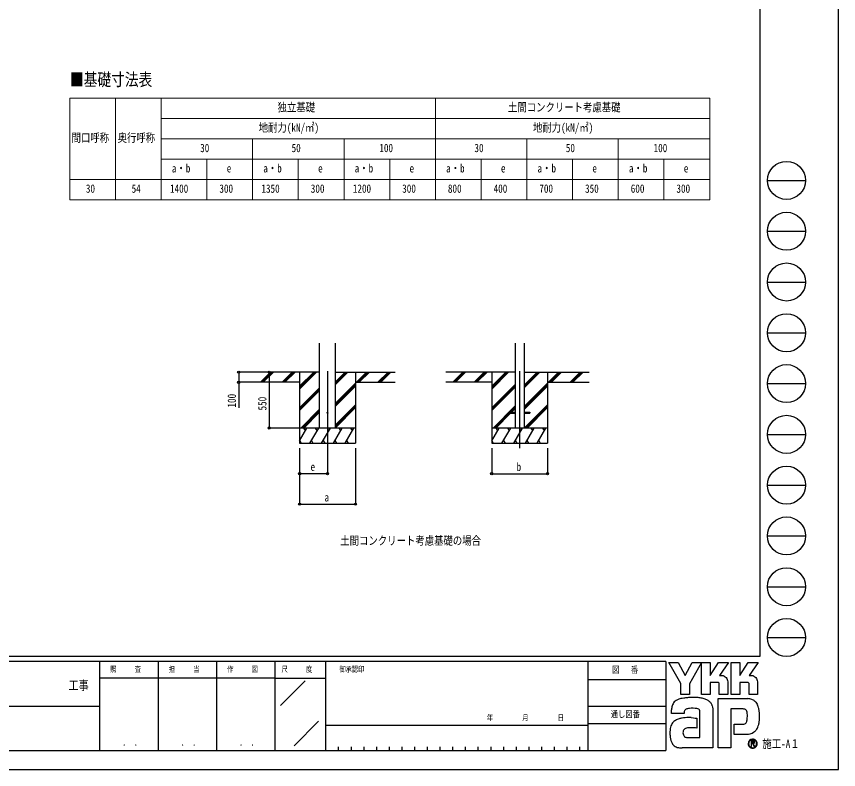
# Model space of a CAD drawing. Units: millimetres, scale not verified. Extents: x -10512 to 10512, y -7425 to 7425.
# Drawn here: x 2419 to 10512, y -7425 to -11 of the extents above; entities that cross this region are included whole.
import ezdxf
from ezdxf.enums import TextEntityAlignment as Align

# ---------------------------------------------------------------- set-up
doc = ezdxf.new("R2010")
doc.units = ezdxf.units.MM
doc.header["$LTSCALE"] = 40
doc.layers.add('0-1_TABLE1', color=7, linetype='Continuous', lineweight=18)
for name, color, linetype in [('0-2_USER1', 3, 'Continuous'), ('0-3_YKK_12', 2, 'Continuous'), ('0-4_YKK_13', 4, 'Continuous'), ('0-5_YKK_A1', 4, 'Continuous'), ('0-6_YKK_D', 6, 'Continuous'), ('0-7_YKK_ZWAK', 7, 'Continuous')]:
    doc.layers.add(name, color=color, linetype=linetype)
doc.styles.add('ＭＳ ゴシック', font='')
doc.styles.get('ＭＳ ゴシック').set_extended_font_data('MS Gothic')

msp = doc.modelspace()

# ---------------------------------------------------------------- linework, layer by layer
at = {"layer": '0-1_TABLE1'}
for p, q in [((2943.55, -814.96), (9243.55, -814.96)), ((2943.55, -814.96), (2943.55, -1814.96)), ((3393.55, -814.96), (3393.55, -1814.96)), ((6543.55, -814.96), (6543.55, -1814.96)), ((3843.55, -1014.96), (9243.55, -1014.96)), ((3843.55, -1214.96), (9243.55, -1214.96)), ((4743.55, -1214.96), (4743.55, -1814.96)), ((5643.55, -1214.96), (5643.55, -1814.96)), ((3843.55, -1414.96), (9243.55, -1414.96)), ((6993.55, -1414.96), (6993.55, -1814.96)), ((7893.55, -1414.96), (7893.55, -1814.96)), ((8793.55, -1414.96), (8793.55, -1814.96)), ((2943.55, -1614.96), (9243.55, -1614.96)), ((2943.55, -1814.96), (9243.55, -1814.96))]:
    msp.add_line(p, q, dxfattribs=at)
for points in [[(3843.55, -814.96), (3843.55, -1614.96), (3843.55, -1814.96)], [(9243.55, -814.96), (9243.55, -1414.96), (9243.55, -1814.96)], [(7443.55, -1214.96), (7443.55, -1614.96), (7443.55, -1814.96)], [(8343.55, -1214.96), (8343.55, -1614.96), (8343.55, -1814.96)], [(4293.55, -1414.96), (4293.55, -1614.96), (4293.55, -1814.96)], [(5193.55, -1414.96), (5193.55, -1614.96), (5193.55, -1814.96)], [(6093.55, -1414.96), (6093.55, -1614.96), (6093.55, -1814.96)]]:
    msp.add_lwpolyline(points, dxfattribs=at)
at = {"layer": '0-3_YKK_12'}
for p, q in [((5481.55, -3503.29), (5481.55, -4262.5)), ((7372.55, -3503.29), (7372.55, -4262.5))]:
    msp.add_line(p, q, dxfattribs=at)
at = {"layer": '0-4_YKK_13'}
for p, q in [((7272.55, -3908), (7272.55, -3917)), ((7272.55, -3908), (7327.35, -3908)), ((7272.55, -3917), (7327.35, -3917)), ((7417.75, -3908), (7472.55, -3908)), ((7417.75, -3917), (7472.55, -3917)), ((7472.55, -3908), (7472.55, -3917))]:
    msp.add_line(p, q, dxfattribs=at)
msp.add_circle((5481.55, -3912.5), 5, dxfattribs=at)
at = {"layer": '0-5_YKK_A1'}
for p, q in [((5403.8, -4062.5), (5403.8, -3227.15)), ((5559.3, -4062.5), (5559.3, -3227.15)), ((7327.35, -3227.15), (7327.35, -4062.5)), ((7417.75, -3227.15), (7417.75, -4062.5)), ((5403.8, -3512.5), (4755.6, -3512.5)), ((4822.29, -3611.1), (4920.88, -3512.5)), ((4835.02, -3612.5), (4935.02, -3512.5)), ((4849.17, -3612.5), (4949.17, -3512.5)), ((5034.42, -3611.1), (5133.01, -3512.5)), ((5047.16, -3612.5), (5147.16, -3512.5)), ((5061.3, -3612.5), (5161.3, -3512.5)), ((5206.55, -3512.5), (5206.55, -4212.5)), ((5206.55, -3679.38), (5373.43, -3512.5)), ((5206.55, -3665.24), (5359.29, -3512.5)), ((5206.55, -3651.1), (5345.15, -3512.5)), ((5559.3, -3635), (5681.8, -3512.5)), ((5559.3, -3620.86), (5667.66, -3512.5)), ((5559.3, -3606.71), (5653.51, -3512.5)), ((5559.3, -3512.5), (6147.17, -3512.5)), ((5756.55, -3512.5), (5756.55, -4212.5)), ((5765.65, -3612.5), (5865.65, -3512.5)), ((5779.79, -3612.5), (5879.79, -3512.5)), ((5793.93, -3612.5), (5893.93, -3512.5)), ((5977.78, -3612.5), (6077.78, -3512.5)), ((5991.92, -3612.5), (6091.92, -3512.5)), ((6006.06, -3612.5), (6106.06, -3512.5)), ((7327.35, -3512.5), (6646.6, -3512.5)), ((6713.29, -3611.1), (6811.88, -3512.5)), ((6726.02, -3612.5), (6826.02, -3512.5)), ((6740.17, -3612.5), (6840.17, -3512.5)), ((6925.42, -3611.1), (7024.01, -3512.5)), ((6938.16, -3612.5), (7038.16, -3512.5)), ((6952.3, -3612.5), (7052.3, -3512.5)), ((7097.55, -3512.5), (7097.55, -4212.5)), ((7097.55, -3679.38), (7264.43, -3512.5)), ((7097.55, -3665.24), (7250.29, -3512.5)), ((7097.55, -3651.1), (7236.15, -3512.5)), ((7417.75, -3667.55), (7572.8, -3512.5)), ((7417.75, -3653.41), (7558.66, -3512.5)), ((7417.75, -3639.26), (7544.51, -3512.5)), ((7417.75, -3512.5), (8055.76, -3512.5)), ((7647.55, -3512.5), (7647.55, -4212.5)), ((7656.65, -3612.5), (7756.65, -3512.5)), ((7670.79, -3612.5), (7770.79, -3512.5)), ((7684.93, -3612.5), (7784.93, -3512.5)), ((7868.78, -3612.5), (7968.78, -3512.5)), ((7882.92, -3612.5), (7982.92, -3512.5)), ((7897.06, -3612.5), (7997.06, -3512.5)), ((5206.55, -3612.5), (4755.6, -3612.5)), ((5559.3, -3818.84), (5756.55, -3621.6)), ((5559.3, -3832.99), (5756.55, -3635.74)), ((5756.55, -3612.5), (6147.17, -3612.5)), ((7097.55, -3612.5), (6646.6, -3612.5)), ((7097.55, -3863.23), (7327.35, -3633.43)), ((7417.75, -3851.39), (7647.55, -3621.6)), ((7417.75, -3865.54), (7647.55, -3635.74)), ((7647.55, -3612.5), (8055.76, -3612.5)), ((5206.55, -3863.23), (5403.8, -3665.98)), ((5206.55, -3877.37), (5403.8, -3680.12)), ((5206.55, -3891.51), (5403.8, -3694.26)), ((5559.3, -3847.13), (5756.55, -3649.88)), ((7097.55, -3877.37), (7327.35, -3647.57)), ((7097.55, -3891.51), (7327.35, -3661.71)), ((7417.75, -3879.68), (7647.55, -3649.88)), ((5219.41, -4062.5), (5403.8, -3878.11)), ((5559.3, -4030.97), (5756.55, -3833.73)), ((5559.3, -4045.12), (5756.55, -3847.87)), ((5559.3, -4059.26), (5756.55, -3862.01)), ((7110.41, -4062.5), (7327.35, -3845.56)), ((7279.05, -3908), (7327.35, -3859.7)), ((7293.19, -3908), (7327.35, -3873.84)), ((7418.77, -4062.5), (7647.55, -3833.73)), ((7432.92, -4062.5), (7647.55, -3847.87)), ((7447.06, -4062.5), (7647.55, -3862.01)), ((5233.55, -4062.5), (5403.8, -3892.25)), ((5247.69, -4062.5), (5403.8, -3906.39)), ((7124.55, -4062.5), (7272.55, -3914.5)), ((7138.69, -4062.5), (7284.19, -3917)), ((5756.55, -4062.5), (5206.55, -4062.5)), ((5206.55, -4187.95), (5278.98, -4062.5)), ((5263.98, -4088.48), (5248.98, -4062.5)), ((5307.85, -4212.5), (5394.45, -4062.5)), ((5379.45, -4088.48), (5364.45, -4062.5)), ((5423.32, -4212.5), (5509.92, -4062.5)), ((5494.92, -4088.48), (5479.92, -4062.5)), ((5538.79, -4212.5), (5625.39, -4062.5)), ((5610.39, -4088.48), (5595.39, -4062.5)), ((5654.26, -4212.5), (5740.86, -4062.5)), ((5725.86, -4088.48), (5710.86, -4062.5)), ((7647.55, -4062.5), (7097.55, -4062.5)), ((7097.55, -4187.95), (7169.98, -4062.5)), ((7154.98, -4088.48), (7139.98, -4062.5)), ((7198.85, -4212.5), (7285.45, -4062.5)), ((7270.45, -4088.48), (7255.45, -4062.5)), ((7314.32, -4212.5), (7400.92, -4062.5)), ((7385.92, -4088.48), (7370.92, -4062.5)), ((7429.79, -4212.5), (7516.39, -4062.5)), ((7501.39, -4088.48), (7486.39, -4062.5)), ((7545.26, -4212.5), (7631.86, -4062.5)), ((7616.86, -4088.48), (7601.86, -4062.5)), ((5207.38, -4186.52), (5222.37, -4212.5)), ((5322.84, -4186.52), (5337.84, -4212.5)), ((5438.31, -4186.52), (5453.31, -4212.5)), ((5553.79, -4186.52), (5568.79, -4212.5)), ((5669.26, -4186.52), (5684.25, -4212.5)), ((7098.38, -4186.52), (7113.37, -4212.5)), ((7213.84, -4186.52), (7228.84, -4212.5)), ((7329.31, -4186.52), (7344.31, -4212.5)), ((7444.79, -4186.52), (7459.79, -4212.5)), ((7560.26, -4186.52), (7575.25, -4212.5)), ((5206.55, -4212.5), (5756.55, -4212.5)), ((7097.55, -4212.5), (7647.55, -4212.5))]:
    msp.add_line(p, q, dxfattribs=at)
at = {"layer": '0-6_YKK_D'}
for p, q in [((4821.21, -3512.5), (4605.55, -3512.5)), ((4980.49, -3512.5), (4905.55, -3512.5)), ((4906.55, -3512.5), (4906.55, -4062.5)), ((4821.21, -3612.5), (4605.55, -3612.5)), ((5205.55, -4062.5), (4905.55, -4062.5)), ((5206.55, -4262.5), (5206.55, -4813.5)), ((5206.55, -4262.5), (5206.55, -4513.5)), ((5481.55, -4263.5), (5481.55, -4513.5)), ((5756.55, -4262.5), (5756.55, -4813.5)), ((7097.55, -4262.5), (7097.55, -4513.5)), ((7647.55, -4262.5), (7647.55, -4513.5)), ((5481.55, -4512.5), (5206.55, -4512.5)), ((7097.55, -4512.5), (7647.55, -4512.5)), ((5206.55, -4812.5), (5756.55, -4812.5))]:
    msp.add_line(p, q, dxfattribs=at)
msp.add_lwpolyline([(4606.55, -3512.5), (4606.55, -3612.5), (4606.55, -3863)], dxfattribs=at)
for centre in [(4606.55, -3512.5), (4906.55, -3512.5), (4606.55, -3612.5), (4906.55, -4062.5), (5206.55, -4512.5), (5481.55, -4512.5), (7097.55, -4512.5), (7647.55, -4512.5), (5206.55, -4812.5), (5756.55, -4812.5)]:
    msp.add_circle(centre, 10.62, dxfattribs=at)
at = {"layer": '0-7_YKK_ZWAK'}
for p, q in [((9737.55, 6937.5), (9737.55, -6312.5)), ((9812.55, -1625), (10187.55, -1625)), ((9812.55, -2125), (10187.55, -2125)), ((9812.55, -2625), (10187.55, -2625)), ((9812.55, -3125), (10187.55, -3125)), ((9812.55, -3625), (10187.55, -3625)), ((9812.55, -4125), (10187.55, -4125)), ((9812.55, -4625), (10187.55, -4625)), ((9812.55, -5125), (10187.55, -5125)), ((9812.55, -5625), (10187.55, -5625)), ((9812.55, -6125), (10187.55, -6125)), ((9737.55, -6312.5), (-9762.45, -6312.5)), ((3237.55, -6362.5), (-12.45, -6362.5)), ((3812.55, -6362.5), (3812.55, -7237.5)), ((4387.55, -6362.5), (4387.55, -7237.5)), ((4962.55, -6362.5), (4962.55, -7237.5)), ((5462.55, -6362.5), (4962.55, -6362.5)), ((8043.8, -6362.5), (5462.55, -6362.5)), ((5462.55, -6362.5), (5462.55, -7237.5)), ((8043.8, -6362.5), (8043.8, -7237.5)), ((8812.55, -6362.5), (8043.8, -6362.5)), ((8812.55, -6362.5), (8812.55, -7237.5)), ((4962.55, -6525), (3237.55, -6525)), ((4962.55, -6525), (5462.55, -6525)), ((5017.76, -6795.73), (5262.59, -6550.9)), ((8043.8, -6537.5), (8812.55, -6537.5)), ((-12.45, -6800), (3237.55, -6800)), ((8043.8, -6800), (8812.55, -6800)), ((5151.68, -7189.97), (5392.23, -6949.42)), ((5462.55, -6987.5), (8043.8, -6987.5)), ((8812.55, -6975), (8043.8, -6975)), ((5587.55, -7200), (5587.55, -7237.5)), ((5712.55, -7200), (5712.55, -7237.5)), ((5837.55, -7200), (5837.55, -7237.5)), ((5962.55, -7200), (5962.55, -7237.5)), ((6087.55, -7200), (6087.55, -7237.5)), ((6212.55, -7200), (6212.55, -7237.5)), ((6337.55, -7200), (6337.55, -7237.5)), ((6462.55, -7200), (6462.55, -7237.5)), ((6587.55, -7200), (6587.55, -7237.5)), ((6712.55, -7200), (6712.55, -7237.5)), ((6837.55, -7200), (6837.55, -7237.5)), ((6962.55, -7200), (6962.55, -7237.5)), ((7087.55, -7200), (7087.55, -7237.5)), ((7212.55, -7200), (7212.55, -7237.5)), ((7337.55, -7200), (7337.55, -7237.5)), ((7462.55, -7200), (7462.55, -7237.5)), ((7587.55, -7200), (7587.55, -7237.5)), ((7712.55, -7200), (7712.55, -7237.5)), ((7837.55, -7200), (7837.55, -7237.5)), ((7962.55, -7200), (7962.55, -7237.5)), ((-12.45, -7237.5), (3237.55, -7237.5)), ((3237.55, -7237.5), (4962.55, -7237.5)), ((4962.55, -7237.5), (5462.55, -7237.5)), ((5462.55, -7237.5), (8043.8, -7237.5)), ((8043.8, -7237.5), (8812.55, -7237.5)), ((9666.68, -7209.95), (9666.68, -7209.95))]:
    msp.add_line(p, q, dxfattribs=at)
for points in [[(-10512.5, -7425), (10512.5, -7425), (10512.5, 7425), (-10512.5, 7425)], [(8840.05, -6370), (8932.08, -6370), (9001.18, -6500.25), (9070.1, -6370), (9162.19, -6370), (9044.18, -6579.98), (9044.18, -6685.33), (8960.24, -6685.33), (8960.24, -6577.14)]]:
    msp.add_lwpolyline(points, close=True, dxfattribs=at)
for points in [[(4962.55, -6362.5), (3237.55, -6362.5), (3237.55, -7237.5)], [(9326.37, -6566.52), (9246.92, -6566.52), (9246.92, -6685.24), (9162.29, -6685.24), (9162.29, -6370), (9246.92, -6370), (9246.92, -6498.96), (9330.17, -6370), (9429.6, -6370), (9340.4, -6500.53), (9343.56, -6500.53), (9347.05, -6500.53), (9350.63, -6500.53), (9354.08, -6500.53), (9357.16, -6500.53), (9359.65, -6500.53), (9361.31, -6500.53), (9361.92, -6500.53)], [(9618.78, -6566.52), (9539.42, -6566.52), (9539.42, -6685.33), (9454.74, -6685.33), (9454.74, -6370), (9539.42, -6370), (9539.42, -6498.96), (9622.58, -6370), (9722.01, -6370), (9632.81, -6500.53), (9636, -6500.53), (9639.51, -6500.53), (9643.09, -6500.53), (9646.53, -6500.53), (9649.6, -6500.53), (9652.08, -6500.53), (9653.73, -6500.53), (9654.33, -6500.53)], [(9386.26, -6505.53), (9396.37, -6511.31), (9404.93, -6518.83), (9411.81, -6527.8), (9416.89, -6537.87), (9420.03, -6548.74), (9421.1, -6560.09), (9421.1, -6685.55), (9338.53, -6685.55), (9338.53, -6578.52)], [(9678.7, -6505.53), (9688.84, -6511.31), (9697.44, -6518.83), (9704.35, -6527.8), (9709.46, -6537.87), (9712.62, -6548.74), (9713.7, -6560.09), (9713.7, -6685.33), (9630.93, -6685.33), (9630.93, -6578.52)], [(9269.27, -6797.91), (9272.82, -6812.25), (9274.83, -6827.61), (9275.46, -6843.97), (9275.46, -7212.5), (8973.88, -7212.5)], [(9572.17, -6828.77), (9452.98, -6828.77), (9452.98, -7212.5), (9328.08, -7212.5), (9328.08, -6726.98), (9618.38, -6726.98)], [(9696.78, -6761.28), (9704.93, -6771.56), (9711.03, -6781.52), (9715.29, -6790.54)], [(9011.99, -6830.78), (9006.18, -6834.05), (9001.65, -6838.04), (8998.22, -6842.71), (8995.73, -6847.99), (8994.01, -6853.83), (8992.9, -6860.17), (8992.23, -6866.97), (8991.82, -6874.17), (8866.86, -6874.47), (8867.23, -6857.38), (8867.92, -6838.18)], [(9059.87, -6913.82), (9083.52, -6915.38), (9102.11, -6917.46), (9114.28, -6919.42), (9118.63, -6920.58), (9118.63, -7016.18), (9104.81, -7014.72), (9089.64, -7013.9), (9074.12, -7013.58), (9059.22, -7013.63), (9045.92, -7013.91), (9035.21, -7014.27), (9028.06, -7014.59), (9025.46, -7014.73), (9014.66, -7016.71), (9005.34, -7019.8), (8997.51, -7024.03), (8991.17, -7029.42), (8986.32, -7035.99), (8982.96, -7043.76), (8981.09, -7052.75), (8980.71, -7062.98), (8981.91, -7074.22), (8984.29, -7083.52), (8987.73, -7091.04), (8992.07, -7096.97), (8997.15, -7101.49), (9002.83, -7104.76), (9008.97, -7106.98), (9015.4, -7108.31), (9148.16, -7108.31), (9148.16, -6862.68), (9148.19, -6857.81), (9147.94, -6853.05), (9147.32, -6848.47), (9146.25, -6844.12), (9144.66, -6840.06), (9142.46, -6836.37), (9139.59, -6833.1), (9135.97, -6830.31)], [(9135.97, -6830.31), (9128.18, -6827.25), (9115.73, -6824.67), (9099.85, -6822.75), (9081.77, -6821.74), (9062.71, -6821.82), (9043.91, -6823.21)], [(9614.57, -6902.49), (9614.41, -6886.58), (9613.65, -6872.24), (9611.86, -6859.66), (9608.59, -6848.98)], [(9686.41, -7052.43), (9674.87, -7061.39), (9662.86, -7068.44), (9650.46, -7073.7), (9637.75, -7077.3), (9624.84, -7079.36), (9611.8, -7080.02), (9483.4, -7080.02), (9483.4, -6979.16), (9555.8, -6979.16), (9569.15, -6978.97), (9580.89, -6977.83), (9590.97, -6974.88)], [(9686.52, -7156.49), (9686.45, -7155.03), (9686.27, -7153.62), (9685.97, -7152.26), (9685.55, -7150.97), (9685.01, -7149.75), (9684.35, -7148.59), (9683.58, -7147.52), (9682.7, -7146.53), (9681.54, -7145.51), (9680.26, -7144.62), (9678.85, -7143.86), (9677.33, -7143.23), (9675.7, -7142.74), (9673.96, -7142.39), (9672.12, -7142.18), (9670.19, -7142.11), (9651.25, -7142.11), (9651.25, -7197.85), (9656.97, -7197.85), (9656.97, -7147.79), (9670.19, -7147.79), (9671.56, -7147.84), (9672.84, -7147.97), (9674.04, -7148.19), (9675.16, -7148.5), (9676.18, -7148.89), (9677.11, -7149.36), (9677.94, -7149.92), (9678.66, -7150.56)], [(9680.9, -7156.49), (9680.55, -7159.17), (9679.59, -7161.28), (9678.15, -7162.89), (9676.37, -7164.06), (9674.36, -7164.86), (9672.26, -7165.35), (9670.21, -7165.6), (9668.32, -7165.67), (9663.36, -7165.67), (9665.86, -7169.92), (9682.23, -7198.04), (9688.78, -7198.04), (9673, -7170.98), (9674.48, -7170.68), (9675.89, -7170.31), (9677.23, -7169.86), (9678.49, -7169.33), (9679.67, -7168.72), (9680.77, -7168.04), (9681.78, -7167.28), (9682.7, -7166.44)]]:
    msp.add_lwpolyline(points, dxfattribs=at)
for centre in [(10000.05, -1625), (10000.05, -2125), (10000.05, -2625), (10000.05, -3125), (10000.05, -3625), (10000.05, -4125), (10000.05, -4625), (10000.05, -5125), (10000.05, -5625), (10000.05, -6125)]:
    msp.add_circle(centre, 187.5, dxfattribs=at)
for centre, radius, start, end in [((9362.04, -6562.97), 62.44, 78.26798, 90.11215), ((9362.93, -6558.43), 57.81, 66.19963, 78.22058), ((9654.45, -6563.08), 62.55, 78.27851, 90.10826), ((9655.31, -6558.7), 58.09, 66.2483, 78.23226), ((9326.81, -6578.23), 11.72, 358.57817, 92.1683), ((9619.27, -6578.18), 11.67, 358.29941, 92.43455), ((9084.19, -7408.95), 693.73, 94.90201, 97.9576), ((9086.17, -7425.11), 710, 91.6169, 94.94971), ((9083.42, -7310.15), 595.01, 87.51794, 91.66439), ((9091.15, -7144.44), 429.12, 81.92631, 87.59083), ((9017.6, -6839.67), 149.2, 163.48385, 171.57982), ((8979.01, -6828.22), 108.95, 152.2125, 163.4865), ((8962.34, -6819.6), 90.18, 138.03852, 152.12015), ((8962.33, -6820.02), 90.45, 122.60463, 137.83438), ((8974.29, -6839.36), 113.2, 108.37421, 122.42809), ((8993.23, -6906.73), 183.13, 100.93159, 107.35499), ((9055.13, -7207.04), 489.75, 97.86054, 101.37938), ((9113.97, -6988.08), 271.1, 73.67137, 82.05943), ((9147.82, -6874.79), 152.88, 60.60528, 73.9085), ((9161.67, -6847.16), 122.01, 52.17347, 59.90542), ((9174.06, -6831.12), 101.74, 43.55042, 52.14561), ((9180.89, -6824.52), 92.24, 34.48659, 43.50182), ((9180.94, -6824.38), 92.12, 25.58915, 34.43128), ((9172.74, -6828.22), 101.17, 17.43089, 25.54591), ((9613.64, -6860.53), 133.64, 78.73198, 87.96551), ((9617.56, -6840.49), 113.22, 69.03034, 78.69541), ((9621.21, -6830.75), 102.82, 59.39484, 68.9885), ((9622.9, -6827.78), 99.4, 50.3012, 59.3616), ((9622.28, -6828.48), 100.33, 42.05209, 50.28551), ((9572.73, -6857.03), 157.3, 14.76267, 25.00486), ((9094.51, -6851.15), 226.96, 171.55622, 176.72493), ((9044.98, -6909.07), 84.96, 102.4979, 112.84632), ((9061.41, -6979.98), 157.75, 96.37207, 102.75341), ((9572.85, -6890.03), 61.26, 77.94572, 90.63794), ((9578.18, -6865.04), 35.72, 60.20991, 77.92418), ((9581.63, -6858.55), 28.37, 39.8078, 59.75378), ((9576.78, -6862.26), 34.47, 22.65544, 39.38165), ((9476.25, -6883.32), 257.3, 7.9139, 14.95041), ((9379.89, -6897.34), 354.67, 2.54376, 8.01251), ((8958.69, -7029.07), 101.91, 130.60221, 141.94427), ((8964.69, -7036.28), 111.29, 120.60724, 130.53081), ((8976.54, -7056.43), 134.67, 112.58838, 120.58162), ((8992.48, -7094.75), 176.17, 106.61303, 112.59024), ((9017.56, -7179.03), 264.11, 99.87193, 106.59825), ((9031.61, -7258.18), 344.49, 94.78469, 99.91711), ((9038.45, -7336.93), 423.53, 90.80099, 94.81812), ((9039.49, -7395.56), 482.18, 87.57779, 90.82714), ((9575.37, -6945.11), 34, 314.78099, 333.92928), ((9550.12, -6932.85), 62.07, 334.00676, 347.34989), ((9481.24, -6916.9), 132.77, 347.14308, 355.40008), ((9330.51, -6903.94), 284.06, 355.2339, 0.29193), ((9422.87, -6911.98), 311.04, 347.15166, 352.97565), ((9340.42, -6901.25), 394.19, 352.8937, 357.82206), ((9324.66, -6900.24), 409.98, 357.76419, 2.60674), ((9095.33, -7058.72), 243.22, 174.55588, 182.47272), ((9022.45, -7051.74), 170.01, 164.97537, 174.56739), ((8981.14, -7040.72), 127.26, 153.89178, 164.94341), ((8962.32, -7031.67), 106.37, 142.04688, 153.80771), ((9579.3, -6948.57), 28.78, 293.91672, 314.09376), ((9603.07, -6958.47), 125.59, 311.57033, 318.66243), ((9588.53, -6945.72), 144.93, 318.67367, 325.29112), ((9625.9, -6973.56), 98.37, 326.23251, 339.61931), ((9533.51, -6937.79), 197.44, 339.22498, 347.31457), ((9231.24, -7056.58), 379.12, 181.90948, 187.89042), ((9071.73, -7079.01), 218.04, 187.80471, 196.36971), ((8987.51, -7103.89), 130.22, 196.3102, 208.20993), ((8950.84, -7123.41), 88.68, 208.29777, 223.35561), ((8942.57, -7130.69), 77.67, 223.64205, 239.63663), ((8949.43, -7118.2), 91.91, 239.8785, 253.65355), ((9666.75, -7170.47), 44.1, 90.09157, 179.92363), ((9666.49, -7170.52), 43.83, 179.86065, 225.14399), ((9666.48, -7170.33), 39.22, 134.8007, 180.12175), ((9666.32, -7170.58), 39.06, 179.75513, 225.29722), ((9666.7, -7170.53), 43.98, 224.94536, 269.98445), ((9666.59, -7170.11), 39.14, 89.86602, 135.149), ((9666.61, -7170.94), 39.01, 224.62822, 270.10973), ((9666.75, -7170.39), 44.02, 44.93442, 90.08536), ((9666.76, -7170.41), 39.44, 45.03108, 90.11509), ((9666.62, -7170.35), 39.6, 270.09072, 359.90926), ((9666.69, -7170.31), 44.2, 269.98802, 314.93777), ((9672.52, -7156.26), 8.38, 358.3894, 42.86139), ((9672.69, -7156.89), 13.84, 316.37674, 1.6565), ((9666.79, -7170.42), 39.43, 0.00643, 45.07115), ((9667.1, -7170.25), 43.68, 359.78949, 45.13288), ((9666.99, -7170.6), 43.78, 314.92572, 0.23508), ((8962, -7075.02), 136.89, 253.69102, 263.74909), ((8972.65, -6980.24), 232.26, 263.68487, 270.30455)]:
    msp.add_arc(centre, radius, start, end, dxfattribs=at)

# ---------------------------------------------------------------- texts
at = {"layer": '0-1_TABLE1', "style": 'ＭＳ ゴシック', "width": 0.8}
for s, p in [('独立基礎', (4989.55, -971.21)), ('土間コンクリート考慮基礎', (7257.55, -971.21)), ('地耐力(kN/㎡)', (4803.55, -1171.21)), ('地耐力(kN/㎡)', (7503.55, -1171.21)), ('間口呼称', (2961.55, -1271.21)), ('奥行呼称', (3414.55, -1271.21)), ('30', (4227.55, -1371.21)), ('50', (5127.55, -1371.21)), ('100', (5991.55, -1371.21)), ('30', (6927.55, -1371.21)), ('50', (7827.55, -1371.21)), ('100', (8691.55, -1371.21)), ('a・b', (3948.55, -1571.21)), ('e', (4488.55, -1571.21)), ('a・b', (4848.55, -1571.21)), ('e', (5388.55, -1571.21)), ('a・b', (5748.55, -1571.21)), ('e', (6288.55, -1571.21)), ('a・b', (6648.55, -1571.21)), ('e', (7188.55, -1571.21)), ('a・b', (7548.55, -1571.21)), ('e', (8088.55, -1571.21)), ('a・b', (8448.55, -1571.21)), ('e', (8988.55, -1571.21)), ('30', (3102.55, -1771.21)), ('54', (3552.55, -1771.21)), ('1400', (3930.55, -1771.21)), ('300', (4416.55, -1771.21)), ('1350', (4830.55, -1771.21)), ('300', (5316.55, -1771.21)), ('1200', (5730.55, -1771.21)), ('300', (6216.55, -1771.21)), ('800', (6666.55, -1771.21)), ('400', (7116.55, -1771.21)), ('700', (7566.55, -1771.21)), ('350', (8016.55, -1771.21)), ('600', (8466.55, -1771.21)), ('300', (8916.55, -1771.21))]:
    msp.add_text(s, height=82.48, dxfattribs=at).set_placement(p, align=Align.BOTTOM_LEFT)
at = {"layer": '0-2_USER1', "style": 'ＭＳ ゴシック', "width": 0.8}
for s, height, p in [('■基礎寸法表', 123.8, (2945.49, -730.8)), ('土間コンクリート考慮基礎の場合', 82.48, (5606.5, -5237.5))]:
    msp.add_text(s, height=height, dxfattribs=at).set_placement(p, align=Align.BOTTOM_LEFT)
at = {"layer": '0-6_YKK_D', "style": 'ＭＳ ゴシック', "width": 0.8}
for s, p in [('100', (4604.55, -3861)), ('550', (4904.55, -3889.5))]:
    msp.add_text(s, height=82.48, rotation=90, dxfattribs=at).set_placement(p, align=Align.BOTTOM_LEFT)
for s, p in [('e', (5314.05, -4510.5)), ('b', (7342.55, -4510.5)), ('a', (5451.55, -4810.5))]:
    msp.add_text(s, height=82.48, dxfattribs=at).set_placement(p, align=Align.BOTTOM_LEFT)
at = {"layer": '0-7_YKK_ZWAK', "style": 'ＭＳ ゴシック', "width": 0.8}
for s, height, p in [('照     査', 54.99, (3341.05, -6481.25)), ('担     当', 54.99, (3918.05, -6481.25)), ('作     図', 54.99, (4493.05, -6481.25)), ('尺     度', 54.99, (5028.55, -6481.25)), ('御承認印', 54.99, (5597.85, -6481.25)), ('図\u3000 番', 64.15, (8283.51, -6493.75)), ('工事', 91.64, (2930.83, -6668.66)), ('年        月        日', 54.99, (7049.77, -6958.04)), ('通し図番', 64.15, (8269.51, -6931.25)), ('施工-A１', 82.48, (9762.55, -7237.5)), ('． ．', 64.79, (3462.5, -7210.88)), ('． ．', 64.79, (4037.5, -7210.88)), ('． ．', 64.79, (4612.5, -7210.88))]:
    msp.add_text(s, height=height, dxfattribs=at).set_placement(p, align=Align.BOTTOM_LEFT)

doc.saveas('drawing.dxf')
